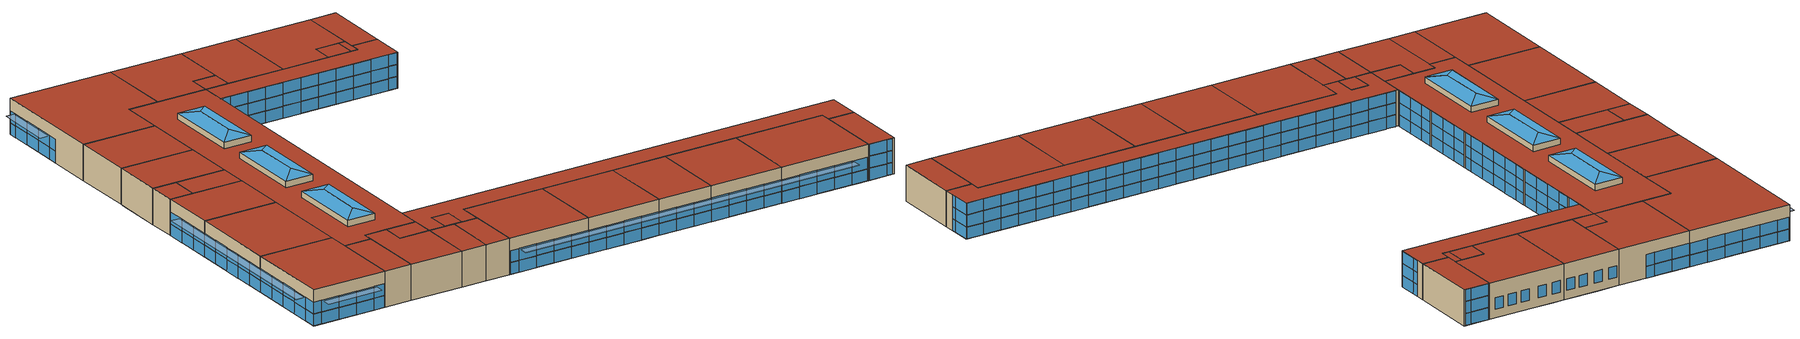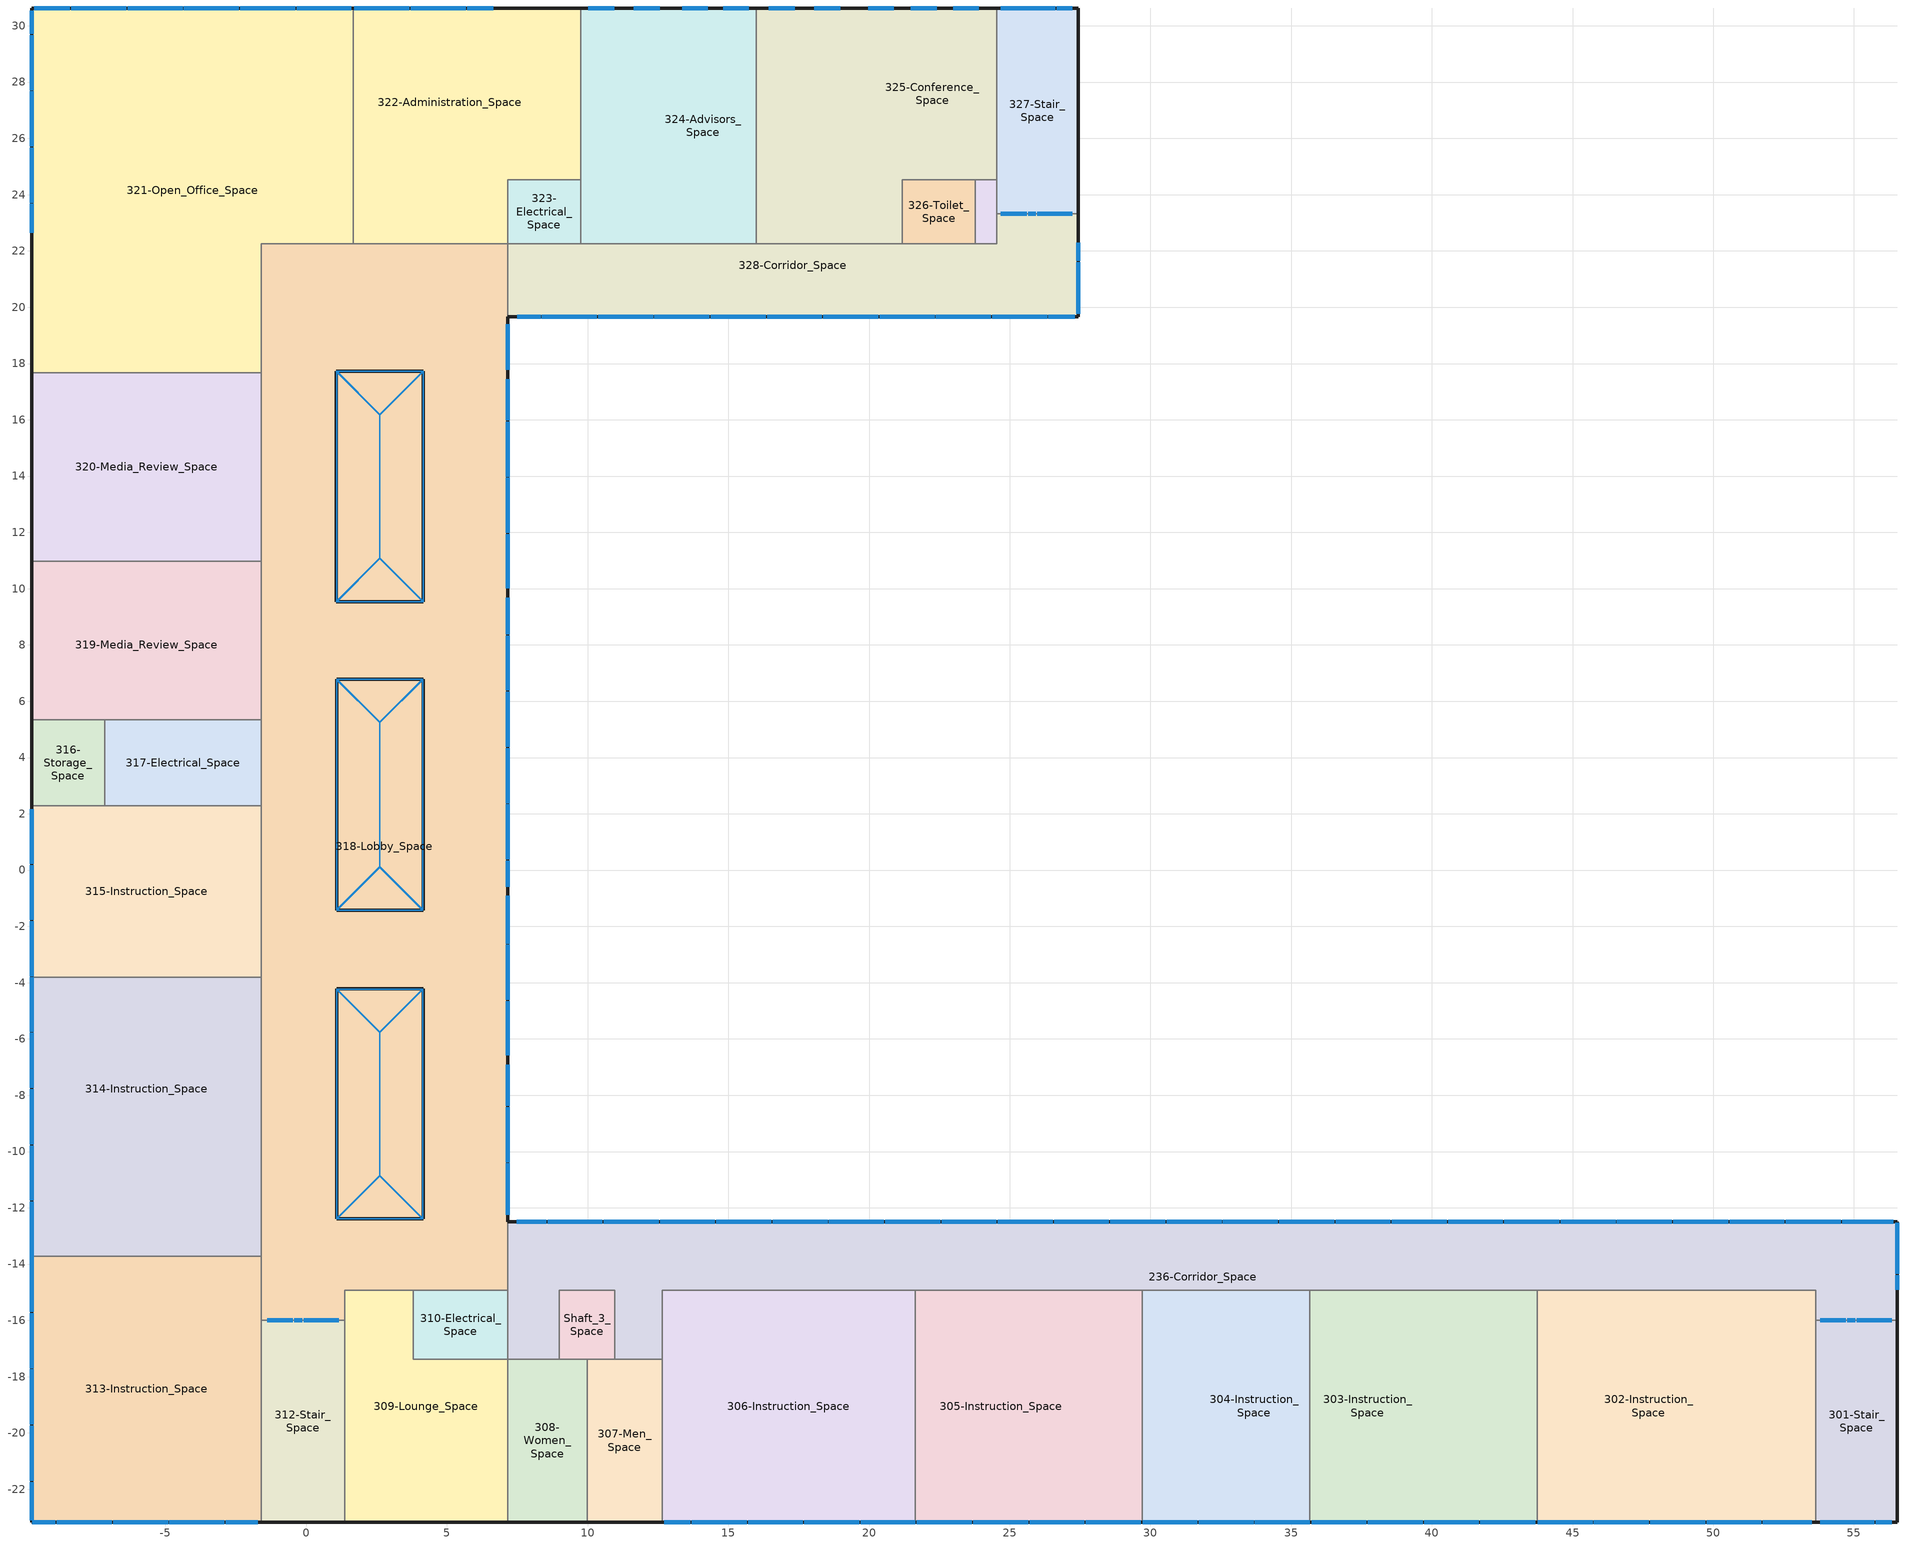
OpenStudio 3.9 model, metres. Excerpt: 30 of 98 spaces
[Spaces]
301-Stair_Space
 floor to 201-Stair_Space: 56.54,-16 56.54,-23.16 53.64,-23.16 53.64,-16 z7.6
 wall outside: 53.64,-23.16 56.54,-23.16 56.54,-16 z7.6:11.4
 wall to 236-Corridor_Space: 56.54,-16 53.64,-16 z7.6:11.4
 wall to 302-Instruction_Space: 53.64,-16 53.64,-23.16 z7.6:11.4
 window inside: 55.04,-16 54.76,-16 / 56.34,-16 55.09,-16 z7.65:9.73; 54.71,-16 53.8,-16 / 55.04,-16 54.76,-16 / 56.34,-16 55.09,-16 z9.78:9.97; 54.71,-16 53.8,-16 / 55.04,-16 54.76,-16 / 56.34,-16 55.09,-16 z10.02:11.35; 54.71,-16 53.8,-16 z7.6:9.73
 window: 53.8,-23.16 55.72,-23.16 / 55.77,-23.16 56.34,-23.16 z7.62:8.84; 53.8,-23.16 55.72,-23.16 / 55.77,-23.16 56.34,-23.16 z8.89:10.1; 53.8,-23.16 55.72,-23.16 / 55.77,-23.16 56.34,-23.16 z10.15:11.37
 roof outside: 53.64,-16 53.64,-23.16 56.54,-23.16 56.54,-16 z11.4
302-Instruction_Space
 floor to 204-Instruction_Space: 45.72,-14.94 45.72,-23.16 43.74,-23.16 43.74,-14.94 z7.6
 floor to 203-Computer_Lab_Space: 49.68,-14.94 49.68,-23.16 45.72,-23.16 45.72,-14.94 z7.6
 floor to 202-Instruction_Space: 53.64,-14.94 53.64,-23.16 49.68,-23.16 49.68,-14.94 z7.6
 wall outside: 43.74,-23.16 53.64,-23.16 z7.6:11.4
 wall to 236-Corridor_Space: 53.64,-16 53.64,-14.94 43.74,-14.94 z7.6:11.4
 wall to 303-Instruction_Space: 43.74,-14.94 43.74,-23.16 z7.6:11.4
 window: 43.76,-23.16 45.71,-23.16 / 45.76,-23.16 47.71,-23.16 / 47.76,-23.16 49.71,-23.16 / 49.76,-23.16 51.71,-23.16 / 51.76,-23.16 53.5,-23.16 z7.62:8.83; 43.76,-23.16 45.71,-23.16 / 45.76,-23.16 47.71,-23.16 / 47.76,-23.16 49.71,-23.16 / 49.76,-23.16 51.71,-23.16 / 51.76,-23.16 53.5,-23.16 z8.88:10.1
 roof outside: 43.74,-14.94 43.74,-23.16 53.64,-23.16 53.64,-14.94 z11.4
303-Instruction_Space
 floor to 205-Instruction_Space: 39.78,-14.94 39.78,-23.16 35.66,-23.16 35.66,-14.94 z7.6
 floor to 204-Instruction_Space: 43.74,-14.94 43.74,-23.16 39.78,-23.16 39.78,-14.94 z7.6
 wall outside: 35.66,-23.16 43.74,-23.16 z7.6:11.4
 wall to 236-Corridor_Space: 43.74,-14.94 35.66,-14.94 z7.6:11.4
 wall to 304-Instruction_Space: 35.66,-14.94 35.66,-23.16 z7.6:11.4
 window: 35.73,-23.16 37.68,-23.16 / 37.73,-23.16 39.68,-23.16 / 39.73,-23.16 41.68,-23.16 / 41.73,-23.16 43.68,-23.16 z7.62:8.83; 35.73,-23.16 37.68,-23.16 / 37.73,-23.16 39.68,-23.16 / 39.73,-23.16 41.68,-23.16 / 41.73,-23.16 43.68,-23.16 z8.88:10.1
 roof outside: 35.66,-14.94 35.66,-23.16 43.74,-23.16 43.74,-14.94 z11.4
304-Instruction_Space
 floor to 207-Copy_Print_Space: 31.7,-14.94 31.7,-23.16 29.72,-23.16 29.72,-14.94 z7.6
 floor to 206-Lounge_Space: 35.66,-14.94 35.66,-23.16 31.7,-23.16 31.7,-14.94 z7.6
 wall outside: 29.72,-23.16 35.66,-23.16 z7.6:11.4
 wall to 236-Corridor_Space: 35.66,-14.94 29.72,-14.94 z7.6:11.4
 wall to 305-Instruction_Space: 29.72,-14.94 29.72,-23.16 z7.6:11.4
 window: 29.72,-23.16 31.66,-23.16 / 31.71,-23.16 33.66,-23.16 / 33.71,-23.16 35.66,-23.16 z7.62:8.83; 29.72,-23.16 31.66,-23.16 / 31.71,-23.16 33.66,-23.16 / 33.71,-23.16 35.66,-23.16 z8.88:10.1
 roof outside: 29.72,-14.94 29.72,-23.16 35.66,-23.16 35.66,-14.94 z11.4
305-Instruction_Space
 floor to 208-Drafting_Space: 27.74,-14.94 27.74,-23.16 21.64,-23.16 21.64,-14.94 z7.6
 floor to 207-Copy_Print_Space: 29.72,-14.94 29.72,-23.16 27.74,-23.16 27.74,-14.94 z7.6
 wall outside: 21.64,-23.16 29.72,-23.16 z7.6:11.4
 wall to 236-Corridor_Space: 29.72,-14.94 21.64,-14.94 z7.6:11.4
 wall to 306-Instruction_Space: 21.64,-14.94 21.64,-23.16 z7.6:11.4
 window: 21.7,-23.16 23.65,-23.16 / 23.7,-23.16 25.65,-23.16 / 25.7,-23.16 27.65,-23.16 / 27.7,-23.16 29.65,-23.16 z7.62:8.83; 21.7,-23.16 23.65,-23.16 / 23.7,-23.16 25.65,-23.16 / 25.7,-23.16 27.65,-23.16 / 27.7,-23.16 29.65,-23.16 z8.88:10.1
 roof outside: 21.64,-14.94 21.64,-23.16 29.72,-23.16 29.72,-14.94 z11.4
306-Instruction_Space
 floor to 209-Computer_Lab_Space: 21.64,-14.94 21.64,-23.16 12.65,-23.16 12.65,-14.94 z7.6
 wall outside: 12.65,-23.16 21.64,-23.16 z7.6:11.4
 wall to 236-Corridor_Space: 21.64,-14.94 12.65,-14.94 12.65,-17.37 z7.6:11.4
 wall to 307-Men_Space: 12.65,-17.37 12.65,-23.16 z7.6:11.4
 window: 12.73,-23.16 13.65,-23.16 / 13.7,-23.16 15.65,-23.16 / 15.7,-23.16 17.65,-23.16 / 17.7,-23.16 19.65,-23.16 / 19.7,-23.16 21.64,-23.16 z7.62:8.83; 12.73,-23.16 13.65,-23.16 / 13.7,-23.16 15.65,-23.16 / 15.7,-23.16 17.65,-23.16 / 17.7,-23.16 19.65,-23.16 / 19.7,-23.16 21.64,-23.16 z8.88:10.1
 roof outside: 12.65,-14.94 12.65,-23.16 21.64,-23.16 21.64,-14.94 z11.4
309-Lounge_Space
 floor to 212-Lounge_Space: 7.16,-17.37 7.16,-23.16 1.37,-23.16 1.37,-14.94 3.81,-14.94 3.81,-17.37 z7.6
 wall outside: 1.37,-23.16 7.16,-23.16 z7.6:11.4
 wall to 308-Women_Space: 7.16,-23.16 7.16,-17.37 z7.6:11.4
 wall to 310-Electrical_Space: 7.16,-17.37 3.81,-17.37 3.81,-14.94 z7.6:11.4
 wall to 318-Lobby_Space: 3.81,-14.94 1.37,-14.94 1.37,-16 z7.6:11.4
 wall to 312-Stair_Space: 1.37,-16 1.37,-23.16 z7.6:11.4
 roof outside: 1.37,-14.94 1.37,-23.16 7.16,-23.16 7.16,-17.37 3.81,-17.37 3.81,-14.94 z11.4
310-Electrical_Space
 floor to 214-Electrical_Space: 7.16,-14.94 7.16,-17.37 3.81,-17.37 3.81,-14.94 z7.6
 wall to 236-Corridor_Space: 7.16,-17.37 7.16,-14.94 z7.6:11.4
 wall to 318-Lobby_Space: 7.16,-14.94 3.81,-14.94 z7.6:11.4
 roof outside: 3.81,-14.94 3.81,-17.37 7.16,-17.37 7.16,-14.94 z11.4
312-Stair_Space
 floor to 217-Stair_Space: 1.37,-16 1.37,-23.16 -1.6,-23.16 -1.6,-16 z7.6
 wall outside: -1.6,-23.16 1.37,-23.16 z7.6:11.4
 wall to 313-Instruction_Space: -1.6,-16 -1.6,-23.16 z7.6:11.4
 wall to 318-Lobby_Space: 1.37,-16 -1.6,-16 z7.6:11.4
 window inside: 1.16,-16 -0.09,-16 / -0.14,-16 -0.42,-16 z7.65:9.73; 1.16,-16 -0.09,-16 / -0.47,-16 -1.38,-16 / -0.14,-16 -0.42,-16 z9.78:9.97; 1.16,-16 -0.09,-16 / -0.14,-16 -0.42,-16 / -0.47,-16 -1.38,-16 z10.02:11.35; -0.47,-16 -1.38,-16 z7.6:9.73
 roof outside: -1.6,-16 -1.6,-23.16 1.37,-23.16 1.37,-16 z11.4
313-Instruction_Space
 floor to 218-Instruction_Space: -1.6,-13.72 -1.6,-23.16 -9.75,-23.16 -9.75,-13.72 z7.6
 wall outside: -9.75,-13.72 -9.75,-23.16 -1.6,-23.16 z7.6:11.4
 wall to 318-Lobby_Space: -1.6,-16 -1.6,-13.72 z7.6:11.4
 wall to 314-Instruction_Space: -1.6,-13.72 -9.75,-13.72 z7.6:11.4
 window: -9.75,-13.74 -9.75,-15.69 / -9.75,-15.74 -9.75,-17.69 / -9.75,-17.74 -9.75,-19.69 / -9.75,-19.74 -9.75,-21.69 / -9.75,-21.74 -9.75,-23.11 / -9.73,-23.16 -8.91,-23.16 / -8.86,-23.16 -6.91,-23.16 / -6.86,-23.16 -4.91,-23.16 / -4.86,-23.16 -2.91,-23.16 / -2.86,-23.16 -1.72,-23.16 z7.62:8.83; -9.75,-13.74 -9.75,-15.69 / -9.75,-15.74 -9.75,-17.69 / -9.75,-17.74 -9.75,-19.69 / -9.75,-19.74 -9.75,-21.69 / -9.75,-21.74 -9.75,-23.11 / -9.73,-23.16 -8.91,-23.16 / -8.86,-23.16 -6.91,-23.16 / -6.86,-23.16 -4.91,-23.16 / -4.86,-23.16 -2.91,-23.16 / -2.86,-23.16 -1.72,-23.16 z8.88:10.1
 roof outside: -9.75,-13.72 -9.75,-23.16 -1.6,-23.16 -1.6,-13.72 z11.4
314-Instruction_Space
 floor to 219-Library_Space: -1.6,-3.81 -1.6,-11.73 -9.75,-11.73 -9.75,-3.81 z7.6
 floor to 218-Instruction_Space: -1.6,-11.73 -1.6,-13.72 -9.75,-13.72 -9.75,-11.73 z7.6
 wall outside: -9.75,-3.81 -9.75,-13.72 z7.6:11.4
 wall to 318-Lobby_Space: -1.6,-13.72 -1.6,-3.81 z7.6:11.4
 wall to 315-Instruction_Space: -1.6,-3.81 -9.75,-3.81 z7.6:11.4
 window: -9.75,-3.81 -9.75,-5.74 / -9.75,-5.79 -9.75,-7.74 / -9.75,-7.79 -9.75,-9.74 / -9.75,-9.79 -9.75,-11.74 / -9.75,-11.79 -9.75,-13.72 z7.62:8.83; -9.75,-3.81 -9.75,-5.74 / -9.75,-5.79 -9.75,-7.74 / -9.75,-7.79 -9.75,-9.74 / -9.75,-9.79 -9.75,-11.74 / -9.75,-11.79 -9.75,-13.72 z8.88:10.1
 roof outside: -9.75,-3.81 -9.75,-13.72 -1.6,-13.72 -1.6,-3.81 z11.4
315-Instruction_Space
 floor to 219-Library_Space: -1.6,2.29 -1.6,-3.81 -9.75,-3.81 -9.75,2.29 z7.6
 wall outside: -9.75,2.29 -9.75,-3.81 z7.6:11.4
 wall to 318-Lobby_Space: -1.6,-3.81 -1.6,2.29 z7.6:11.4
 wall to 317-Electrical_Space: -1.6,2.29 -7.16,2.29 z7.6:11.4
 wall to 316-Storage_Space: -7.16,2.29 -9.75,2.29 z7.6:11.4
 window: -9.75,2.15 -9.75,0.23 / -9.75,0.18 -9.75,-1.77 / -9.75,-1.82 -9.75,-3.77 z7.62:8.83; -9.75,2.15 -9.75,0.23 / -9.75,0.18 -9.75,-1.77 / -9.75,-1.82 -9.75,-3.77 z8.88:10.1
 roof outside: -9.75,2.29 -9.75,-3.81 -1.6,-3.81 -1.6,2.29 z11.4
316-Storage_Space
 floor to 219-Library_Space: -7.16,5.33 -7.16,2.29 -9.75,2.29 -9.75,5.33 z7.6
 wall outside: -9.75,5.33 -9.75,2.29 z7.6:11.4
 wall to 317-Electrical_Space: -7.16,2.29 -7.16,5.33 z7.6:11.4
 wall to 319-Media_Review_Space: -7.16,5.33 -9.75,5.33 z7.6:11.4
 roof outside: -9.75,5.33 -9.75,2.29 -7.16,2.29 -7.16,5.33 z11.4
317-Electrical_Space
 floor to 220-Electrical_Space: -1.6,5.33 -1.6,2.29 -7.16,2.29 -7.16,5.33 z7.6
 wall to 318-Lobby_Space: -1.6,2.29 -1.6,5.33 z7.6:11.4
 wall to 319-Media_Review_Space: -1.6,5.33 -7.16,5.33 z7.6:11.4
 roof outside: -7.16,5.33 -7.16,2.29 -1.6,2.29 -1.6,5.33 z11.4
319-Media_Review_Space
 floor to 222-Computer_Lab_Space: -1.6,10.97 -1.6,10.67 -9.75,10.67 -9.75,10.97 z7.6
 floor to 221-Instruction_Space: -1.6,10.67 -1.6,5.33 -9.75,5.33 -9.75,10.67 z7.6
 wall outside: -9.75,10.97 -9.75,5.33 z7.6:11.4
 wall to 318-Lobby_Space: -1.6,5.33 -1.6,10.97 z7.6:11.4
 wall to 320-Media_Review_Space: -1.6,10.97 -9.75,10.97 z7.6:11.4
 roof outside: -9.75,10.97 -9.75,5.33 -1.6,5.33 -1.6,10.97 z11.4
320-Media_Review_Space
 floor to 222-Computer_Lab_Space: -1.6,17.68 -1.6,10.97 -9.75,10.97 -9.75,17.68 z7.6
 wall outside: -9.75,17.68 -9.75,10.97 z7.6:11.4
 wall to 318-Lobby_Space: -1.6,10.97 -1.6,17.68 z7.6:11.4
 wall to 321-Open_Office_Space: -1.6,17.68 -9.75,17.68 z7.6:11.4
 roof outside: -9.75,17.68 -9.75,10.97 -1.6,10.97 -1.6,17.68 z11.4
321-Open_Office_Space
 floor to 223-Lounge_Space: 1.68,30.63 1.68,22.25 -1.6,22.25 -1.6,17.68 -9.75,17.68 -9.75,30.63 z7.6
 wall outside: 1.68,30.63 -9.75,30.63 -9.75,17.68 z7.6:11.4
 wall to 318-Lobby_Space: -1.6,17.68 -1.6,22.25 1.68,22.25 z7.6:11.4
 wall to 322-Administration_Space: 1.68,22.25 1.68,30.63 z7.6:11.4
 window: 1.61,30.63 -0.34,30.63 / -0.39,30.63 -2.34,30.63 / -2.39,30.63 -4.34,30.63 / -4.39,30.63 -6.34,30.63 / -6.39,30.63 -8.34,30.63 / -8.39,30.63 -9.66,30.63 / -9.75,30.54 -9.75,29.72 / -9.75,27.67 -9.75,25.72 / -9.75,25.67 -9.75,23.72 / -9.75,23.67 -9.75,22.64 / -9.75,29.67 -9.75,27.72 z7.62:8.83; 1.61,30.63 -0.34,30.63 / -0.39,30.63 -2.34,30.63 / -2.39,30.63 -4.34,30.63 / -4.39,30.63 -6.34,30.63 / -6.39,30.63 -8.34,30.63 / -8.39,30.63 -9.66,30.63 / -9.75,30.54 -9.75,29.72 / -9.75,27.67 -9.75,25.72 / -9.75,25.67 -9.75,23.72 / -9.75,23.67 -9.75,22.64 / -9.75,29.67 -9.75,27.72 z8.88:10.1
 roof outside: -9.75,30.63 -9.75,17.68 -1.6,17.68 -1.6,22.25 1.68,22.25 1.68,30.63 z11.4
324-Advisors_Space
 floor to 226-Men_Space: 12.19,26.82 12.19,24.54 9.75,24.54 9.75,26.82 z7.6
 floor to 234-Corridor_Space: 12.19,24.54 12.19,22.25 9.75,22.25 9.75,24.54 z7.6
 floor to 228-Copy_Print_Space: 12.19,30.63 12.19,26.82 9.75,26.82 9.75,30.63 z7.6
 floor to 229-Administration_Space: 16,30.63 16,22.25 12.19,22.25 12.19,30.63 z7.6
 wall outside: 16,30.63 9.75,30.63 z7.6:11.4
 wall to 323-Electrical_Space: 9.75,24.54 9.75,22.25 z7.6:11.4
 wall to 322-Administration_Space: 9.75,30.63 9.75,24.54 z7.6:11.4
 wall to 328-Corridor_Space: 9.75,22.25 16,22.25 z7.6:11.4
 wall to 325-Conference_Space: 16,22.25 16,30.63 z7.6:11.4
 window: 10.94,30.63 10.03,30.63 / 12.56,30.63 11.64,30.63 / 14.27,30.63 13.36,30.63 / 15.73,30.63 14.81,30.63 z8.51:9.73
 roof outside: 9.75,30.63 9.75,22.25 16,22.25 16,30.63 z11.4
325-Conference_Space
 floor to 234-Corridor_Space: 21.18,24.54 21.18,22.25 17.22,22.25 17.22,24.54 z7.6
 floor to 231-Office_Space: 24.54,30.63 24.54,24.54 19.96,24.54 19.96,30.63 z7.6
 floor to 230-Office_Space: 19.96,30.63 19.96,24.54 17.22,24.54 17.22,30.63 z7.6
 floor to 229-Administration_Space: 17.22,30.63 17.22,22.25 16,22.25 16,30.63 z7.6
 wall outside: 24.54,30.63 16,30.63 z7.6:11.4
 wall to 327-Stair_Space: 24.54,24.54 24.54,30.63 z7.6:11.4
 wall to 328-Corridor_Space: 16,22.25 21.18,22.25 z7.6:11.4
 wall to 326-Toilet_Space: 21.18,22.25 21.18,24.54 23.77,24.54 z7.6:11.4
 wall to Shaft1_3_Space: 23.77,24.54 24.54,24.54 z7.6:11.4
 window: 17.36,30.63 16.44,30.63 / 18.97,30.63 18.06,30.63 / 20.89,30.63 19.97,30.63 / 22.4,30.63 21.49,30.63 / 23.91,30.63 22.99,30.63 z8.51:9.73
 roof outside: 16,30.63 16,22.25 21.18,22.25 21.18,24.54 24.54,24.54 24.54,30.63 z11.4
326-Toilet_Space
 floor to 232-Toilet_Space: 23.77,24.54 23.77,22.25 21.18,22.25 21.18,24.54 z7.6
 wall to 328-Corridor_Space: 21.18,22.25 23.77,22.25 z7.6:11.4
 wall to Shaft1_3_Space: 23.77,22.25 23.77,24.54 z7.6:11.4
 roof outside: 21.18,24.54 21.18,22.25 23.77,22.25 23.77,24.54 z11.4
236-Corridor_Space
 floor to 235-Corridor_Space: 56.54,-12.5 56.54,-16 53.64,-16 53.64,-14.94 12.65,-14.94 12.65,-17.37 10.97,-17.37 10.97,-14.94 8.99,-14.94 8.99,-17.37 7.16,-17.37 7.16,-12.5 z7.6
 wall outside: 56.54,-16 56.54,-12.5 7.16,-12.5 z7.6:11.4
 wall to Shaft_3_Space: 8.99,-17.37 8.99,-14.94 10.97,-14.94 10.97,-17.37 z7.6:11.4
 wall to 307-Men_Space: 10.97,-17.37 12.65,-17.37 z7.6:11.4
 wall to 318-Lobby_Space: 7.16,-12.5 7.16,-14.94 z7.6:11.4
 wall to 308-Women_Space: 7.16,-17.37 8.99,-17.37 z7.6:11.4
 window: 56.54,-14.92 56.54,-14.4 / 56.54,-14.35 56.54,-12.52 / 56.4,-12.5 54.58,-12.5 / 54.53,-12.5 52.58,-12.5 / 52.53,-12.5 50.58,-12.5 / 50.53,-12.5 48.58,-12.5 / 48.53,-12.5 46.58,-12.5 / 46.53,-12.5 44.58,-12.5 / 44.53,-12.5 42.58,-12.5 / 42.53,-12.5 40.58,-12.5 / 40.53,-12.5 38.58,-12.5 / 38.53,-12.5 36.58,-12.5 / 36.53,-12.5 34.58,-12.5 / 34.53,-12.5 32.58,-12.5 / 32.53,-12.5 30.58,-12.5 / 30.53,-12.5 28.58,-12.5 / 28.53,-12.5 26.58,-12.5 / 26.53,-12.5 24.58,-12.5 / 24.53,-12.5 22.58,-12.5 / 22.53,-12.5 20.58,-12.5 / 20.53,-12.5 18.58,-12.5 z7.62:8.83; 56.54,-14.92 56.54,-14.4 / 56.54,-14.35 56.54,-12.52 / 56.4,-12.5 54.58,-12.5 / 54.53,-12.5 52.58,-12.5 / 52.53,-12.5 50.58,-12.5 / 50.53,-12.5 48.58,-12.5 / 48.53,-12.5 46.58,-12.5 / 46.53,-12.5 44.58,-12.5 / 44.53,-12.5 42.58,-12.5 / 42.53,-12.5 40.58,-12.5 / 40.53,-12.5 38.58,-12.5 / 38.53,-12.5 36.58,-12.5 / 36.53,-12.5 34.58,-12.5 / 34.53,-12.5 32.58,-12.5 / 32.53,-12.5 30.58,-12.5 / 30.53,-12.5 28.58,-12.5 / 28.53,-12.5 26.58,-12.5 / 26.53,-12.5 24.58,-12.5 / 24.53,-12.5 22.58,-12.5 / 22.53,-12.5 20.58,-12.5 / 20.53,-12.5 18.58,-12.5 / 18.53,-12.5 16.58,-12.5 / 16.53,-12.5 14.58,-12.5 / 14.53,-12.5 12.58,-12.5 / 12.53,-12.5 10.58,-12.5 / 10.53,-12.5 8.58,-12.5 / 8.53,-12.5 7.48,-12.5 z8.88:10.1; 56.54,-14.92 56.54,-14.4 / 56.54,-14.35 56.54,-12.52 / 56.4,-12.5 54.58,-12.5 / 54.53,-12.5 52.58,-12.5 / 52.53,-12.5 50.58,-12.5 / 50.53,-12.5 48.58,-12.5 / 48.53,-12.5 46.58,-12.5 / 46.53,-12.5 44.58,-12.5 / 44.53,-12.5 42.58,-12.5 / 42.53,-12.5 40.58,-12.5 / 40.53,-12.5 38.58,-12.5 / 38.53,-12.5 36.58,-12.5 / 36.53,-12.5 34.58,-12.5 / 34.53,-12.5 32.58,-12.5 / 32.53,-12.5 30.58,-12.5 / 30.53,-12.5 28.58,-12.5 / 28.53,-12.5 26.58,-12.5 / 26.53,-12.5 24.58,-12.5 / 24.53,-12.5 22.58,-12.5 / 22.53,-12.5 20.58,-12.5 / 20.53,-12.5 18.58,-12.5 / 18.53,-12.5 16.58,-12.5 / 16.53,-12.5 14.58,-12.5 / 14.53,-12.5 12.58,-12.5 / 12.53,-12.5 10.58,-12.5 / 10.53,-12.5 8.58,-12.5 / 8.53,-12.5 7.48,-12.5 z10.14:11.36; 16.53,-12.5 14.58,-12.5 / 14.53,-12.5 12.58,-12.5 / 12.53,-12.5 10.58,-12.5 / 10.53,-12.5 8.58,-12.5 / 8.53,-12.5 7.48,-12.5 z7.61:8.83; 18.53,-12.5,8.83 18.53,-12.5,7.62 16.58,-12.5,7.61 16.58,-12.5,8.83
 roof outside: 7.16,-12.5 7.16,-17.37 8.99,-17.37 8.99,-14.94 10.97,-14.94 10.97,-17.37 12.65,-17.37 12.65,-14.94 53.64,-14.94 53.64,-16 56.54,-16 56.54,-12.5 z11.4
307-Men_Space
 floor to 210-Men_Space: 12.65,-17.37 12.65,-23.16 9.98,-23.16 9.98,-17.37 z7.6
 wall outside: 9.98,-23.16 12.65,-23.16 z7.6:11.4
 wall to Shaft_3_Space: 10.97,-17.37 9.98,-17.37 z7.6:11.4
 wall to 308-Women_Space: 9.98,-17.37 9.98,-23.16 z7.6:11.4
 roof outside: 9.98,-17.37 9.98,-23.16 12.65,-23.16 12.65,-17.37 z11.4
308-Women_Space
 floor to 211-Women_Space: 9.98,-17.37 9.98,-23.16 7.16,-23.16 7.16,-17.37 z7.6
 wall outside: 7.16,-23.16 9.98,-23.16 z7.6:11.4
 wall to Shaft_3_Space: 9.98,-17.37 8.99,-17.37 z7.6:11.4
 roof outside: 7.16,-17.37 7.16,-23.16 9.98,-23.16 9.98,-17.37 z11.4
327-Stair_Space
 floor to 233-Stair_Space: 27.43,30.63 27.43,23.32 24.54,23.32 24.54,30.63 z7.6
 wall outside: 27.43,23.32 27.43,30.63 24.54,30.63 z7.6:11.4
 wall to 328-Corridor_Space: 24.54,23.32 27.43,23.32 z7.6:11.4
 wall to Shaft1_3_Space: 24.54,24.54 24.54,23.32 z7.6:11.4
 window inside: 25.65,23.32 25.93,23.32 / 25.98,23.32 27.23,23.32 z7.65:9.73; 24.69,23.32 25.6,23.32 / 25.65,23.32 25.93,23.32 / 25.98,23.32 27.23,23.32 z9.78:9.97; 24.69,23.32 25.6,23.32 / 25.65,23.32 25.93,23.32 / 25.98,23.32 27.23,23.32 z10.02:11.35; 24.69,23.32 25.6,23.32 z7.6:9.73
 window: 26.61,30.63 24.69,30.63 / 27.23,30.63 26.66,30.63 z7.62:8.84; 26.61,30.63 24.69,30.63 / 27.23,30.63 26.66,30.63 z8.89:10.1; 26.61,30.63 24.69,30.63 / 27.23,30.63 26.66,30.63 z10.15:11.37
 roof outside: 24.54,30.63 24.54,23.32 27.43,23.32 27.43,30.63 z11.4
Shaft_3_Space
 floor to Shaft_2_Space: 10.97,-14.94 10.97,-17.37 8.99,-17.37 8.99,-14.94 z7.6
 roof outside: 8.99,-14.94 8.99,-17.37 10.97,-17.37 10.97,-14.94 z11.4
Shaft1_3_Space
 floor to Shaft1_2_Space: 24.54,24.54 24.54,22.25 23.77,22.25 23.77,24.54 z7.6
 wall to 328-Corridor_Space: 23.77,22.25 24.54,22.25 24.54,23.32 z7.6:11.4
 roof outside: 23.77,24.54 23.77,22.25 24.54,22.25 24.54,24.54 z11.4
322-Administration_Space
 floor to 225-Women_Space: 8.23,26.82 8.23,24.54 4.72,24.54 4.72,26.82 z7.6
 floor to 226-Men_Space: 9.75,26.82 9.75,24.54 8.23,24.54 8.23,26.82 z7.6
 floor to 234-Corridor_Space: 7.16,24.54 7.16,22.25 4.72,22.25 4.72,24.54 z7.6
 floor to 228-Copy_Print_Space: 9.75,30.63 9.75,26.82 8.23,26.82 8.23,30.63 z7.6
 floor to 224-Caferteria_Space: 8.23,30.63 8.23,26.82 4.72,26.82 4.72,22.25 1.98,22.25 1.98,30.63 z7.6
 floor to 223-Lounge_Space: 1.98,30.63 1.98,22.25 1.68,22.25 1.68,30.63 z7.6
 wall outside: 9.75,30.63 1.68,30.63 z7.6:11.4
 wall to 318-Lobby_Space: 1.68,22.25 7.16,22.25 z7.6:11.4
 wall to 323-Electrical_Space: 7.16,22.25 7.16,24.54 9.75,24.54 z7.6:11.4
 window: 6.64,30.63 5.72,30.63 / 5.67,30.63 3.72,30.63 / 3.67,30.63 1.72,30.63 z7.62:8.83; 6.64,30.63 5.72,30.63 / 5.67,30.63 3.72,30.63 / 3.67,30.63 1.72,30.63 z8.88:10.1
 roof outside: 1.68,30.63 1.68,22.25 7.16,22.25 7.16,24.54 9.75,24.54 9.75,30.63 z11.4
323-Electrical_Space
 floor to 227-Electrical_Space: 9.75,24.54 9.75,22.25 7.16,22.25 7.16,24.54 z7.6
 wall to 328-Corridor_Space: 7.16,22.25 9.75,22.25 z7.6:11.4
 roof outside: 7.16,24.54 7.16,22.25 9.75,22.25 9.75,24.54 z11.4
328-Corridor_Space
 floor to 234-Corridor_Space: 27.43,23.32 27.43,19.66 7.16,19.66 7.16,22.25 24.54,22.25 24.54,23.32 z7.6
 wall outside: 7.16,19.66 27.43,19.66 27.43,23.32 z7.6:11.4
 wall to 318-Lobby_Space: 7.16,22.25 7.16,19.66 z7.6:11.4
 window: 7.5,19.66 8.33,19.66 / 8.38,19.66 10.33,19.66 / 10.38,19.66 12.33,19.66 / 12.38,19.66 14.33,19.66 / 14.38,19.66 16.33,19.66 / 16.38,19.66 18.33,19.66 / 18.38,19.66 20.33,19.66 / 20.38,19.66 22.33,19.66 / 22.38,19.66 24.33,19.66 / 24.38,19.66 26.33,19.66 / 26.38,19.66 27.32,19.66 / 27.43,19.77 27.43,21.59 / 27.43,21.64 27.43,22.29 z7.62:8.83; 7.5,19.66 8.33,19.66 / 8.38,19.66 10.33,19.66 / 10.38,19.66 12.33,19.66 / 12.38,19.66 14.33,19.66 / 14.38,19.66 16.33,19.66 / 16.38,19.66 18.33,19.66 / 18.38,19.66 20.33,19.66 / 20.38,19.66 22.33,19.66 / 22.38,19.66 24.33,19.66 / 24.38,19.66 26.33,19.66 / 26.38,19.66 27.32,19.66 / 27.43,19.77 27.43,21.59 / 27.43,21.64 27.43,22.29 z8.88:10.1; 7.5,19.66 8.33,19.66 / 8.38,19.66 10.33,19.66 / 10.38,19.66 12.33,19.66 / 12.38,19.66 14.33,19.66 / 14.38,19.66 16.33,19.66 / 16.38,19.66 18.33,19.66 / 18.38,19.66 20.33,19.66 / 20.38,19.66 22.33,19.66 / 22.38,19.66 24.33,19.66 / 24.38,19.66 26.33,19.66 / 26.38,19.66 27.32,19.66 / 27.43,19.77 27.43,21.59 / 27.43,21.64 27.43,22.29 z10.14:11.36
 roof outside: 7.16,22.25 7.16,19.66 27.43,19.66 27.43,23.32 24.54,23.32 24.54,22.25 z11.4
318-Lobby_Space
 floor to 234-Corridor_Space: 7.16,22.25 7.16,17.68 -1.6,17.68 -1.6,22.25 z7.6
 floor to 216-Lobby_Space: 7.16,17.68 7.16,-14.94 1.37,-14.94 1.37,-16 -1.6,-16 -1.6,17.68 z7.6
 wall outside: 7.16,-12.5 7.16,19.66 z7.6:11.4; 1.09,-4.22 1.09,-12.39 4.15,-12.39 4.15,-4.22 1.09,-4.22 / 1.09,6.78 1.09,-1.42 4.15,-1.42 4.15,6.78 1.09,6.78 / 1.07,17.73 1.07,9.53 4.17,9.53 4.17,17.73 1.07,17.73 z11.4:12.06
 window: 7.16,-12.25 7.16,-10.43 / 7.16,-10.38 7.16,-8.43 / 7.16,-8.38 7.16,-6.91 / 7.16,-6.59 7.16,-4.66 / 7.16,-4.61 7.16,-2.66 / 7.16,-2.61 7.16,-0.92 / 7.16,-0.59 7.16,0.33 / 7.16,0.38 7.16,2.33 / 7.16,2.38 7.16,4.33 / 7.16,4.38 7.16,6.33 / 7.16,6.38 7.16,8.33 / 7.16,8.38 7.16,9.68 / 7.16,10.01 7.16,11.93 / 7.16,11.98 7.16,13.93 / 7.16,13.98 7.16,15.93 / 7.16,15.98 7.16,17.45 / 7.16,17.77 7.16,19.4 z7.62:8.83; 7.16,-12.25 7.16,-10.43 / 7.16,-10.38 7.16,-8.43 / 7.16,-8.38 7.16,-6.91 / 7.16,-6.59 7.16,-4.66 / 7.16,-4.61 7.16,-2.66 / 7.16,-2.61 7.16,-0.92 / 7.16,-0.59 7.16,0.33 / 7.16,0.38 7.16,2.33 / 7.16,2.38 7.16,4.33 / 7.16,4.38 7.16,6.33 / 7.16,6.38 7.16,8.33 / 7.16,8.38 7.16,9.68 / 7.16,10.01 7.16,11.93 / 7.16,11.98 7.16,13.93 / 7.16,13.98 7.16,15.93 / 7.16,15.98 7.16,17.45 / 7.16,17.77 7.16,19.4 z8.88:10.1; 7.16,-12.25 7.16,-10.43 / 7.16,-10.38 7.16,-8.43 / 7.16,-8.38 7.16,-6.91 / 7.16,-6.59 7.16,-4.66 / 7.16,-4.61 7.16,-2.66 / 7.16,-2.61 7.16,-0.92 / 7.16,-0.59 7.16,0.33 / 7.16,0.38 7.16,2.33 / 7.16,2.38 7.16,4.33 / 7.16,4.38 7.16,6.33 / 7.16,6.38 7.16,8.33 / 7.16,8.38 7.16,9.68 / 7.16,10.01 7.16,11.93 / 7.16,11.98 7.16,13.93 / 7.16,13.98 7.16,15.93 / 7.16,15.98 7.16,17.45 / 7.16,17.77 7.16,19.4 z10.14:11.36
 roof outside: 2.62,-5.76,12.47 1.09,-4.22,12.06 1.09,-12.39,12.06 2.62,-10.86,12.47; 2.62,-5.76,12.47 4.15,-4.22,12.06 1.09,-4.22,12.06; 2.62,-10.86,12.47 4.15,-12.39,12.06 4.15,-4.22,12.06 2.62,-5.76,12.47; 2.62,-10.86,12.47 1.09,-12.39,12.06 4.15,-12.39,12.06; 2.62,5.25,12.47 1.09,6.78,12.06 1.09,-1.42,12.06 2.62,0.11,12.47; 2.62,5.25,12.47 4.15,6.78,12.06 1.09,6.78,12.06; 2.62,0.11,12.47 4.15,-1.42,12.06 4.15,6.78,12.06 2.62,5.25,12.47; 2.62,0.11,12.47 1.09,-1.42,12.06 4.15,-1.42,12.06; 2.62,16.18,12.47 1.07,17.73,12.06 1.07,9.53,12.06 2.62,11.08,12.47; 2.62,16.18,12.47 4.17,17.73,12.06 1.07,17.73,12.06; 2.62,11.08,12.47 4.17,9.53,12.06 4.17,17.73,12.06 2.62,16.18,12.47; 2.62,11.08,12.47 1.07,9.53,12.06 4.17,9.53,12.06; -1.6,22.25 -1.6,-16 1.37,-16 1.37,-14.94 1.09,-12.39 1.09,-4.22 4.15,-4.22 4.15,-1.42 1.09,-1.42 1.09,6.78 4.15,6.78 4.17,9.53 1.07,9.53 1.07,17.73 4.17,17.73 4.17,9.53 4.15,6.78 4.15,-1.42 4.15,-4.22 4.15,-12.39 1.09,-12.39 1.37,-14.94 7.16,-14.94 7.16,22.25 z11.4
 skylight: 2.62,-5.76,12.47 1.1,-4.23,12.06 1.1,-12.38,12.06 2.62,-10.86,12.47; 2.62,-5.75,12.47 4.15,-4.23,12.06 1.09,-4.23,12.06; 2.62,-10.86,12.47 4.15,-12.38,12.06 4.15,-4.23,12.06 2.62,-5.76,12.47; 2.62,-10.86,12.47 1.09,-12.39,12.06 4.15,-12.39,12.06; 2.62,5.25,12.47 1.1,6.77,12.06 1.1,-1.41,12.06 2.62,0.11,12.47; 2.62,5.25,12.47 4.15,6.78,12.06 1.09,6.78,12.06; 2.62,0.11,12.47 4.15,-1.41,12.06 4.15,6.77,12.06 2.62,5.25,12.47; 2.62,0.11,12.47 1.09,-1.42,12.06 4.15,-1.42,12.06; 2.62,16.18,12.47 1.08,17.72,12.06 1.08,9.54,12.06 2.62,11.08,12.47; 2.62,16.19,12.47 4.16,17.73,12.06 1.08,17.73,12.06; 2.62,11.08,12.47 4.16,9.54,12.06 4.16,17.72,12.06 2.62,16.18,12.47; 2.62,11.08,12.47 1.08,9.53,12.06 4.16,9.53,12.06
shading: 51.77,-23.44 51.77,-24.39 13.67,-24.39 13.67,-23.44 z10.14; 13.67,-23.44 13.67,-24.39 51.77,-24.39 51.77,-23.44 z10.15; -2.75,-23.44 -2.75,-24.39 -8.85,-24.39 -8.85,-23.44 z10.14; -8.85,-23.44 -8.85,-24.39 -2.75,-24.39 -2.75,-23.44 z10.15; -9.94,0.31 -9.94,-21.79 -10.89,-21.79 -10.89,0.31 z10.14; -10.89,0.31 -10.89,-21.79 -9.94,-21.79 -9.94,0.31 z10.15; -9.94,29.64 -9.94,23.54 -10.89,23.54 -10.89,29.64 z10.14; -10.89,29.64 -10.89,23.54 -9.94,23.54 -9.94,29.64 z10.15
[Building]
Building 1: North Axis {deg}=0; Default Construction Set=Default Generic Construction Set; Standards Building Type=MediumOffice
[Site]
Site 1: Terrain=City
[Site:WaterMainsTemperature]
Calculation Method=CorrelationFromWeatherFile
[Material]
Name | Roughness | Thickness {m} | Conductivity {W/m-K} | Density {kg/m3} | Specific Heat {J/kg-K} | Thermal Absorptance | Solar Absorptance | Visible Absorptance
Generic Gypsum Board | MediumSmooth | 0.0127 | 0.16 | 800 | 1090 | 0.9 | 0.5 | 0.5
Generic Wall Air Gap | Smooth | 0.1 | 0.667 | 1.28 | 1000 | 0.9 | 0.7 | 0.7
Generic Ceiling Air Gap | Smooth | 0.1 | 0.556 | 1.28 | 1000 | 0.9 | 0.7 | 0.7
Generic Painted Metal | Smooth | 0.0015 | 45 | 7690 | 410 | 0.9 | 0.5 | 0.5
Generic 25mm Insulation | MediumRough | 0.025 | 0.03 | 43 | 1210 | 0.9 | 0.7 | 0.7
Generic 50mm Insulation | MediumRough | 0.05 | 0.03 | 43 | 1210 | 0.9 | 0.7 | 0.7
Generic LW Concrete | MediumRough | 0.1 | 0.53 | 1280 | 840 | 0.9 | 0.8 | 0.8
Generic Acoustic Tile | MediumSmooth | 0.02 | 0.06 | 368 | 590 | 0.9 | 0.2 | 0.2
Generic Brick | MediumRough | 0.1 | 0.9 | 1920 | 790 | 0.9 | 0.65 | 0.65
Generic Roof Membrane | MediumRough | 0.01 | 0.16 | 1120 | 1460 | 0.9 | 0.65 | 0.65
Generic HW Concrete | MediumRough | 0.2 | 1.95 | 2240 | 900 | 0.9 | 0.8 | 0.8
Generic 25mm Wood | MediumSmooth | 0.0254 | 0.15 | 608 | 1630 | 0.9 | 0.5 | 0.5
Material #1 | Smooth | 0.1 | 0.1 | 0.1 | 1400 |  | 0.65 | 0.65
[WindowMaterial:Gas]
Generic Window Air Gap: Gas Type=Air; Thickness {m}=0.0127
[WindowMaterial:Glazing] Optical Data Type=SpectralAverage; Thickness {m}=0.006; Infrared Transmittance at Normal Incidence=0; Front Side Infrared Hemispherical Emissivity=0.84; Conductivity {W/m-K}=1; Dirt Correction Factor for Solar and Visible Transmittance=1; Solar Diffusing=No
Name | Solar Transmittance at Normal Incidence | Front Side Solar Reflectance at Normal Incidence | Back Side Solar Reflectance at Normal Incidence | Visible Transmittance at Normal Incidence | Front Side Visible Reflectance at Normal Incidence | Back Side Visible Reflectance at Normal Incidence | Back Side Infrared Hemispherical Emissivity
Generic Clear Glass | 0.77 | 0.07 | 0.07 | 0.88 | 0.08 | 0.08 | 0.84
Generic Low-e Glass | 0.45 | 0.36 | 0.36 | 0.71 | 0.21 | 0.21 | 0.047
[Construction]
Generic Underground Roof: Generic 50mm Insulation, Generic HW Concrete, Generic Ceiling Air Gap, Generic Acoustic Tile
Generic Underground Wall: Generic 50mm Insulation, Generic HW Concrete, Generic Wall Air Gap, Generic Gypsum Board
Generic Exposed Floor: Generic Painted Metal, Generic Ceiling Air Gap, Generic 50mm Insulation, Generic LW Concrete
Generic Single Pane: Generic Clear Glass
Generic Shade: Material #1
Generic Interior Wall: Generic Gypsum Board, Generic Wall Air Gap, Generic Gypsum Board
Generic Ground Slab: Generic 50mm Insulation, Generic HW Concrete
Generic Exterior Wall: Generic Brick, Generic LW Concrete, Generic 50mm Insulation, Generic Wall Air Gap, Generic Gypsum Board
Generic Double Pane: Generic Low-e Glass, Generic Window Air Gap, Generic Clear Glass
Generic Roof: Generic Roof Membrane, Generic 50mm Insulation, Generic LW Concrete, Generic Ceiling Air Gap, Generic Acoustic Tile
Generic Interior Door: Generic 25mm Wood
Generic Interior Floor: Generic Acoustic Tile, Generic Ceiling Air Gap, Generic LW Concrete
Generic Exterior Door: Generic Painted Metal, Generic 25mm Insulation, Generic Painted Metal
Generic Interior Ceiling: Generic LW Concrete, Generic Ceiling Air Gap, Generic Acoustic Tile
[DefaultConstructionSet]
Default Generic Construction Set: Default Exterior Surface Constructions=DefaultSurfaceConstructions #2; Default Interior Surface Constructions=DefaultSurfaceConstructions #1; Default Ground Contact Surface Constructions=DefaultSurfaceConstructions #3; Default Exterior SubSurface Constructions=DefaultSubSurfaceConstructions #2; Default Interior SubSurface Constructions=DefaultSubSurfaceConstructions #1; Space Shading Construction=Generic Shade; Adiabatic Surface Construction=Generic Interior Wall
[DefaultSurfaceConstructions]
Name | Floor Construction | Wall Construction | Roof Ceiling Construction
DefaultSurfaceConstructions #1 | Generic Interior Floor | Generic Interior Wall | Generic Interior Ceiling
DefaultSurfaceConstructions #2 | Generic Exposed Floor | Generic Exterior Wall | Generic Roof
DefaultSurfaceConstructions #3 | Generic Ground Slab | Generic Underground Wall | Generic Underground Roof
[DefaultSubSurfaceConstructions]
Name | Fixed Window Construction | Operable Window Construction | Door Construction | Glass Door Construction | Overhead Door Construction | Skylight Construction
DefaultSubSurfaceConstructions #1 | Generic Single Pane | Generic Single Pane | Generic Interior Door | Generic Single Pane | Generic Interior Door | Generic Single Pane
DefaultSubSurfaceConstructions #2 | Generic Double Pane | Generic Double Pane | Generic Exterior Door | Generic Double Pane | Generic Exterior Door | Generic Double Pane
[Space] Building Story=03 - Floor
Name | Thermal Zone | Volume {m3}
301-Stair_Space | 301-Stair | 78.8143
302-Instruction_Space | 302-Instruction | 309.785
303-Instruction_Space | 303-Instruction | 252.594
304-Instruction_Space | 304-Instruction | 185.871
305-Instruction_Space | 305-Instruction | 252.594
306-Instruction_Space | 306-Instruction | 281.19
309-Lounge_Space | 309-Lounge | 150.038
310-Electrical_Space | 310-Electrical | 31.0668
312-Stair_Space | 312-Stair | 80.8884
313-Instruction_Space | 313-Instruction | 292.751
314-Instruction_Space | 314-Instruction | 306.917
315-Instruction_Space | 315-Instruction | 188.872
316-Storage_Space | 316-Storage | 30.0077
317-Electrical_Space | 317-Electrical | 64.4283
319-Media_Review_Space | 319-Media_Review | 174.706
320-Media_Review_Space | 320-Media_Review | 207.759
321-Open_Office_Space | 321-Open_Office | 505.718
324-Advisors_Space | 324-Advisors | 199.022
325-Conference_Space | 325-Conference | 242.709
326-Toilet_Space | 326-Toilet | 22.5058
236-Corridor_Space | 236-Corridor | 501.746
307-Men_Space | 307-Men | 58.6915
308-Women_Space | 308-Women | 62.0453
327-Stair_Space | 327-Stair | 80.4912
Shaft_3_Space | Shaft_3 | 18.3576
Shaft1_3_Space | Shaft1_3 | 6.61934
322-Administration_Space | 322-Administration | 234.766
323-Electrical_Space | 323-Electrical | 22.5058
328-Corridor_Space | 328-Corridor | 211.289
318-Lobby_Space | 318-Lobby | 1313.53
[ThermalZone] Use Ideal Air Loads=No
Name | Ceiling Height {m} | Volume {m3}
301-Stair | 3.8 | 78.8143
302-Instruction | 3.8 | 309.785
303-Instruction; 305-Instruction | 3.8 | 252.594
304-Instruction | 3.8 | 185.871
306-Instruction | 3.8 | 281.19
309-Lounge | 3.8 | 150.038
310-Electrical | 3.8 | 31.0668
312-Stair | 3.8 | 80.8884
313-Instruction | 3.8 | 292.751
314-Instruction | 3.8 | 306.917
315-Instruction | 3.8 | 188.872
316-Storage | 3.8 | 30.0077
317-Electrical | 3.8 | 64.4283
319-Media_Review | 3.8 | 174.706
320-Media_Review | 3.8 | 207.759
321-Open_Office | 3.8 | 505.718
324-Advisors | 3.8 | 199.022
325-Conference | 3.8 | 242.709
326-Toilet; 323-Electrical | 3.8 | 22.5058
236-Corridor | 3.8 | 501.746
307-Men | 3.8 | 58.6915
308-Women | 3.8 | 62.0453
327-Stair | 3.8 | 80.4912
Shaft_3 | 3.8 | 18.3576
Shaft1_3 | 3.8 | 6.61934
322-Administration | 3.8 | 234.766
328-Corridor | 3.8 | 211.289
318-Lobby | 4.87095 | 1313.53
[BuildingStory]
03 - Floor
